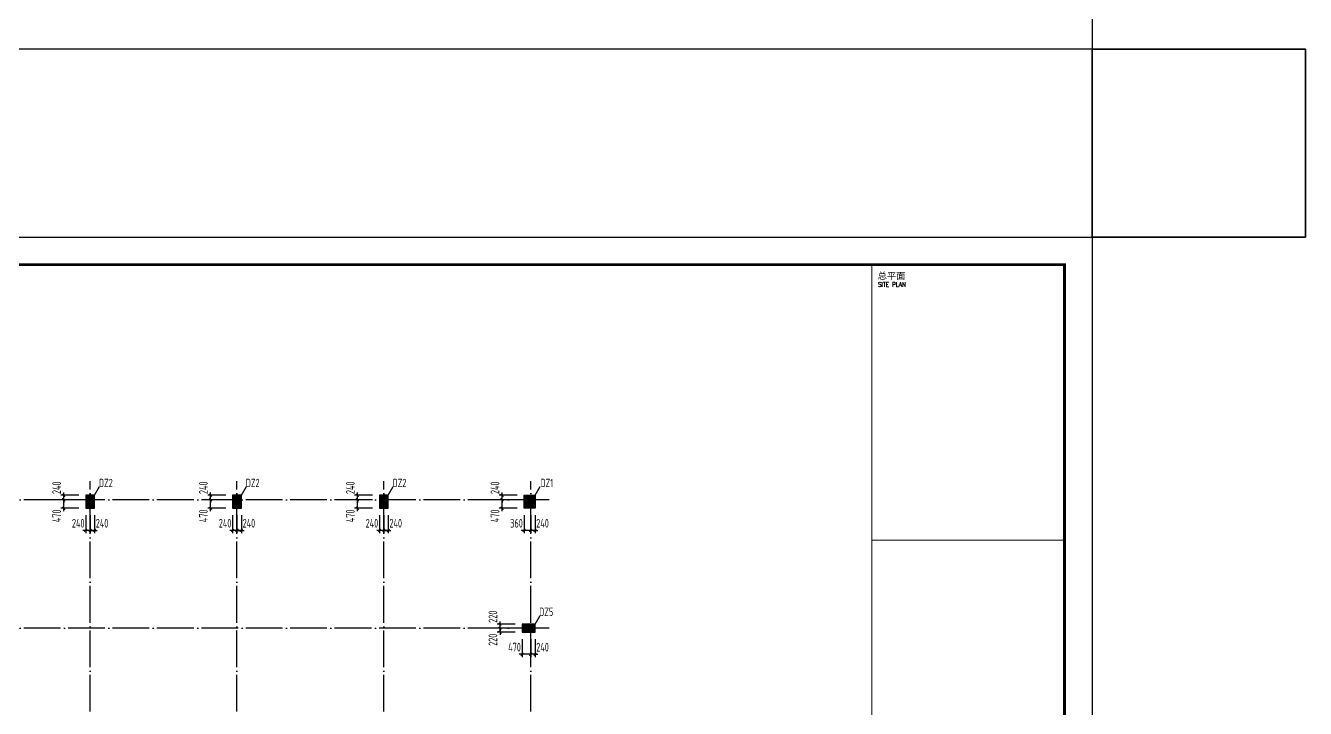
# Model space of a CAD drawing. Extents: x 293620 to 503924, y -252071 to 755100.
# Drawn here: x 434200 to 503924, y 525401 to 562592 of the extents above; entities that cross this region are included whole.
import ezdxf
from ezdxf.enums import TextEntityAlignment as Align

# ---------------------------------------------------------------- set-up
doc = ezdxf.new("R2010")
doc.units = 0
doc.header["$LTSCALE"] = 1000
doc.header["$MEASUREMENT"] = 0
doc.linetypes.add('DOTE', pattern=[2.42, 2, -0.2, 0.02, -0.2])
doc.layers.get('Defpoints').update_dxf_attribs({"color": 250})
doc.layers.add('10', color=7, linetype='Continuous', lineweight=35)
for name, color, linetype in [('3T_WOOD', 21, 'Continuous'), ('COLU', 253, 'Continuous'), ('COLU_DIM', 3, 'Continuous'), ('COLU_HATCH', 251, 'Continuous'), ('DOTE', 14, 'DOTE'), ('STAIR', 3, 'Continuous'), ('TK', 4, 'Continuous')]:
    doc.layers.add(name, color=color, linetype=linetype)
doc.styles.add('ROMANS', font='romans__.ttf', dxfattribs={"width": 0.65, "height": 231.275})
doc.styles.add('TSSD_Dimension', font='Tssdeng.shx', dxfattribs={"width": 0.7, "bigfont": 'hztxt.shx'})
doc.styles.add('TSSD_REIN', font='tssdeng.shx', dxfattribs={"width": 0.7, "bigfont": 'tssdchn.shx'})
doc.styles.add('图签宋体', font='', dxfattribs={"height": 300})
doc.styles.get('图签宋体').set_extended_font_data('NSimSun')
doc.dimstyles.new('TSSD_150_150', dxfattribs={"dimtxt": 475, "dimasz": 150, "dimexe": 150, "dimexo": 375, "dimgap": 150, "dimtad": 1, "dimdec": 0, "dimzin": 0, "dimdsep": 46, "dimtxsty": 'TSSD_Dimension', "dimblk": 'ARCHTICK', "dimcen": 0, "dimdle": 150, "dimclrt": 7, "dimadec": 0, "dimazin": 0, "dimtfac": 1, "dimtdec": 0, "dimtix": 1, "dimtmove": 2, "dimatfit": 3, "dimfxl": 0, "dimtolj": 1, "dimtzin": 0, "dimarcsym": 0})

# ---------------------------------------------------------------- blocks, each defined once
blk = doc.blocks.new('GeYuanFrame_65224061', base_point=(20.09, 4.53))
at = {"layer": 'TK'}
blk.add_lwpolyline([(20.09, 4.53), (20.09, 598.53), (861.09, 598.53), (861.09, 4.53)], close=True, dxfattribs=at)
at = {"layer": 'TK', "const_width": 1}
blk.add_lwpolyline([(45.09, 588.53), (851.09, 588.53), (851.09, 14.53), (45.09, 14.53)], close=True, dxfattribs=at)
at = {"layer": 'TK'}
for points, const_width in [([(781.09, 588.53), (781.09, 14.53)], 0.4), ([(781.09, 488.5), (851.09, 488.5)], 0.35)]:
    blk.add_lwpolyline(points, dxfattribs=dict(at, const_width=const_width))
at = {"layer": 'TK', "style": '图签宋体'}
blk.add_text('总平面', height=2.4, dxfattribs=at).set_placement((783.23, 583.28))
at = {"layer": 'TK', "style": 'ROMANS', "width": 0.76}
blk.add_text('SITE PLAN', height=1.697, dxfattribs=at).set_placement((783.35, 580.49))
blk = doc.blocks.new('_ArchTick')
at = {"color": 0, "linetype": 'ByBlock', "const_width": 0.4}
blk.add_lwpolyline([(-0.5, -0.5), (0.5, 0.5)], dxfattribs=at)
blk = doc.blocks.new('*D45')
at = {"layer": 'COLU_DIM', "color": 0, "lineweight": -2}
for p, q in [((461717, 535924), (461717, 534949)), ((461957, 535924), (461957, 534949)), ((461717, 535099), (461567, 535099)), ((461957, 535099), (461717, 535099)), ((461957, 535099), (462107, 535099))]:
    blk.add_line(p, q, dxfattribs=at)
at = {"layer": 'Defpoints', "color": 0}
for p in [(461717, 536299), (461957, 536299), (461717, 535099)]:
    blk.add_point(p, dxfattribs=at)
at = {"layer": 'COLU_DIM', "color": 0, "lineweight": -2, "xscale": 150, "yscale": 150, "zscale": 150}
blk.add_blockref('_ArchTick', (461717, 535099), dxfattribs=at)
at = {"layer": 'COLU_DIM', "color": 0, "lineweight": -2, "xscale": 150, "yscale": 150, "zscale": 150, "rotation": 180}
blk.add_blockref('_ArchTick', (461957, 535099), dxfattribs=at)
at = {"layer": 'COLU_DIM', "color": 7, "insert": (462365, 535487), "char_height": 475, "attachment_point": 5, "style": 'TSSD_Dimension'}
blk.add_mtext('\\A1;240', dxfattribs=at)
blk = doc.blocks.new('*D46')
at = {"layer": 'COLU_DIM', "color": 0, "lineweight": -2}
for p, q in [((461357, 535924), (461357, 534949)), ((461717, 535924), (461717, 534949)), ((461867, 535099), (461207, 535099))]:
    blk.add_line(p, q, dxfattribs=at)
at = {"layer": 'Defpoints', "color": 0}
for p in [(461357, 536299), (461717, 536299), (461357, 535099)]:
    blk.add_point(p, dxfattribs=at)
at = {"layer": 'COLU_DIM', "color": 0, "lineweight": -2, "xscale": 150, "yscale": 150, "zscale": 150, "rotation": 180}
blk.add_blockref('_ArchTick', (461357, 535099), dxfattribs=at)
at = {"layer": 'COLU_DIM', "color": 0, "lineweight": -2, "xscale": 150, "yscale": 150, "zscale": 150}
blk.add_blockref('_ArchTick', (461717, 535099), dxfattribs=at)
at = {"layer": 'COLU_DIM', "color": 7, "insert": (460948, 535487), "char_height": 475, "attachment_point": 5, "style": 'TSSD_Dimension'}
blk.add_mtext('\\A1;360', dxfattribs=at)
blk = doc.blocks.new('*D47')
at = {"layer": 'COLU_DIM', "color": 0, "lineweight": -2}
for p, q in [((460157, 536149), (460157, 536919)), ((460982, 536769), (460007, 536769)), ((460982, 536299), (460007, 536299))]:
    blk.add_line(p, q, dxfattribs=at)
at = {"layer": 'Defpoints', "color": 0}
for p in [(460157, 536769), (461357, 536769), (461357, 536299)]:
    blk.add_point(p, dxfattribs=at)
at = {"layer": 'COLU_DIM', "color": 0, "lineweight": -2, "xscale": 150, "yscale": 150, "zscale": 150}
for p, rotation in [((460157, 536769), 90), ((460157, 536299), 270)]:
    blk.add_blockref('_ArchTick', p, dxfattribs=dict(at, rotation=rotation))
at = {"layer": 'COLU_DIM', "color": 7, "insert": (459769, 535891), "char_height": 475, "attachment_point": 5, "rotation": 90, "style": 'TSSD_Dimension'}
blk.add_mtext('\\A1;470', dxfattribs=at)
blk = doc.blocks.new('*D48')
at = {"layer": 'COLU_DIM', "color": 0, "lineweight": -2}
for p, q in [((460982, 537009), (460007, 537009)), ((460157, 537009), (460157, 537159)), ((460157, 536769), (460157, 537009)), ((460982, 536769), (460007, 536769)), ((460157, 536769), (460157, 536619))]:
    blk.add_line(p, q, dxfattribs=at)
at = {"layer": 'Defpoints', "color": 0}
for p in [(460157, 537009), (461357, 537009), (461357, 536769)]:
    blk.add_point(p, dxfattribs=at)
at = {"layer": 'COLU_DIM', "color": 0, "lineweight": -2, "xscale": 150, "yscale": 150, "zscale": 150}
for p, rotation in [((460157, 537009), 270), ((460157, 536769), 90)]:
    blk.add_blockref('_ArchTick', p, dxfattribs=dict(at, rotation=rotation))
at = {"layer": 'COLU_DIM', "color": 7, "insert": (459769, 537418), "char_height": 475, "attachment_point": 5, "rotation": 90, "style": 'TSSD_Dimension'}
blk.add_mtext('\\A1;240', dxfattribs=at)
blk = doc.blocks.new('*D89')
at = {"layer": 'COLU_DIM', "color": 0, "lineweight": -2}
for p, q in [((437717, 535924), (437717, 534949)), ((437957, 535924), (437957, 534949)), ((437717, 535099), (437567, 535099)), ((437957, 535099), (437717, 535099)), ((437957, 535099), (438107, 535099))]:
    blk.add_line(p, q, dxfattribs=at)
at = {"layer": 'Defpoints', "color": 0}
for p in [(437717, 536299), (437957, 536299), (437717, 535099)]:
    blk.add_point(p, dxfattribs=at)
at = {"layer": 'COLU_DIM', "color": 0, "lineweight": -2, "xscale": 150, "yscale": 150, "zscale": 150}
blk.add_blockref('_ArchTick', (437717, 535099), dxfattribs=at)
at = {"layer": 'COLU_DIM', "color": 0, "lineweight": -2, "xscale": 150, "yscale": 150, "zscale": 150, "rotation": 180}
blk.add_blockref('_ArchTick', (437957, 535099), dxfattribs=at)
at = {"layer": 'COLU_DIM', "color": 7, "insert": (438365, 535487), "char_height": 475, "attachment_point": 5, "style": 'TSSD_Dimension'}
blk.add_mtext('\\A1;240', dxfattribs=at)
blk = doc.blocks.new('*D90')
at = {"layer": 'COLU_DIM', "color": 0, "lineweight": -2}
for p, q in [((437477, 535924), (437477, 534949)), ((437717, 535924), (437717, 534949)), ((437477, 535099), (437327, 535099)), ((437717, 535099), (437477, 535099)), ((437717, 535099), (437867, 535099))]:
    blk.add_line(p, q, dxfattribs=at)
at = {"layer": 'Defpoints', "color": 0}
for p in [(437477, 536299), (437717, 536299), (437477, 535099)]:
    blk.add_point(p, dxfattribs=at)
at = {"layer": 'COLU_DIM', "color": 0, "lineweight": -2, "xscale": 150, "yscale": 150, "zscale": 150}
blk.add_blockref('_ArchTick', (437477, 535099), dxfattribs=at)
at = {"layer": 'COLU_DIM', "color": 0, "lineweight": -2, "xscale": 150, "yscale": 150, "zscale": 150, "rotation": 180}
blk.add_blockref('_ArchTick', (437717, 535099), dxfattribs=at)
at = {"layer": 'COLU_DIM', "color": 7, "insert": (437068, 535487), "char_height": 475, "attachment_point": 5, "style": 'TSSD_Dimension'}
blk.add_mtext('\\A1;240', dxfattribs=at)
blk = doc.blocks.new('*D91')
at = {"layer": 'COLU_DIM', "color": 0, "lineweight": -2}
for p, q in [((436277, 536149), (436277, 536919)), ((437102, 536769), (436127, 536769)), ((437102, 536299), (436127, 536299))]:
    blk.add_line(p, q, dxfattribs=at)
at = {"layer": 'Defpoints', "color": 0}
for p in [(436277, 536769), (437477, 536769), (437477, 536299)]:
    blk.add_point(p, dxfattribs=at)
at = {"layer": 'COLU_DIM', "color": 0, "lineweight": -2, "xscale": 150, "yscale": 150, "zscale": 150}
for p, rotation in [((436277, 536769), 90), ((436277, 536299), 270)]:
    blk.add_blockref('_ArchTick', p, dxfattribs=dict(at, rotation=rotation))
at = {"layer": 'COLU_DIM', "color": 7, "insert": (435889, 535891), "char_height": 475, "attachment_point": 5, "rotation": 90, "style": 'TSSD_Dimension'}
blk.add_mtext('\\A1;470', dxfattribs=at)
blk = doc.blocks.new('*D92')
at = {"layer": 'COLU_DIM', "color": 0, "lineweight": -2}
for p, q in [((437102, 537009), (436127, 537009)), ((436277, 537009), (436277, 537159)), ((436277, 536769), (436277, 537009)), ((437102, 536769), (436127, 536769)), ((436277, 536769), (436277, 536619))]:
    blk.add_line(p, q, dxfattribs=at)
at = {"layer": 'Defpoints', "color": 0}
for p in [(436277, 537009), (437477, 537009), (437477, 536769)]:
    blk.add_point(p, dxfattribs=at)
at = {"layer": 'COLU_DIM', "color": 0, "lineweight": -2, "xscale": 150, "yscale": 150, "zscale": 150}
for p, rotation in [((436277, 537009), 270), ((436277, 536769), 90)]:
    blk.add_blockref('_ArchTick', p, dxfattribs=dict(at, rotation=rotation))
at = {"layer": 'COLU_DIM', "color": 7, "insert": (435889, 537418), "char_height": 475, "attachment_point": 5, "rotation": 90, "style": 'TSSD_Dimension'}
blk.add_mtext('\\A1;240', dxfattribs=at)
blk = doc.blocks.new('*D97')
at = {"layer": 'COLU_DIM', "color": 0, "lineweight": -2}
for p, q in [((445717, 535924), (445717, 534949)), ((445957, 535924), (445957, 534949)), ((445717, 535099), (445567, 535099)), ((445957, 535099), (445717, 535099)), ((445957, 535099), (446107, 535099))]:
    blk.add_line(p, q, dxfattribs=at)
at = {"layer": 'Defpoints', "color": 0}
for p in [(445717, 536299), (445957, 536299), (445717, 535099)]:
    blk.add_point(p, dxfattribs=at)
at = {"layer": 'COLU_DIM', "color": 0, "lineweight": -2, "xscale": 150, "yscale": 150, "zscale": 150}
blk.add_blockref('_ArchTick', (445717, 535099), dxfattribs=at)
at = {"layer": 'COLU_DIM', "color": 0, "lineweight": -2, "xscale": 150, "yscale": 150, "zscale": 150, "rotation": 180}
blk.add_blockref('_ArchTick', (445957, 535099), dxfattribs=at)
at = {"layer": 'COLU_DIM', "color": 7, "insert": (446365, 535487), "char_height": 475, "attachment_point": 5, "style": 'TSSD_Dimension'}
blk.add_mtext('\\A1;240', dxfattribs=at)
blk = doc.blocks.new('*D98')
at = {"layer": 'COLU_DIM', "color": 0, "lineweight": -2}
for p, q in [((445477, 535924), (445477, 534949)), ((445717, 535924), (445717, 534949)), ((445477, 535099), (445327, 535099)), ((445717, 535099), (445477, 535099)), ((445717, 535099), (445867, 535099))]:
    blk.add_line(p, q, dxfattribs=at)
at = {"layer": 'Defpoints', "color": 0}
for p in [(445477, 536299), (445717, 536299), (445477, 535099)]:
    blk.add_point(p, dxfattribs=at)
at = {"layer": 'COLU_DIM', "color": 0, "lineweight": -2, "xscale": 150, "yscale": 150, "zscale": 150}
blk.add_blockref('_ArchTick', (445477, 535099), dxfattribs=at)
at = {"layer": 'COLU_DIM', "color": 0, "lineweight": -2, "xscale": 150, "yscale": 150, "zscale": 150, "rotation": 180}
blk.add_blockref('_ArchTick', (445717, 535099), dxfattribs=at)
at = {"layer": 'COLU_DIM', "color": 7, "insert": (445068, 535487), "char_height": 475, "attachment_point": 5, "style": 'TSSD_Dimension'}
blk.add_mtext('\\A1;240', dxfattribs=at)
blk = doc.blocks.new('*D99')
at = {"layer": 'COLU_DIM', "color": 0, "lineweight": -2}
for p, q in [((444277, 536149), (444277, 536919)), ((445102, 536769), (444127, 536769)), ((445102, 536299), (444127, 536299))]:
    blk.add_line(p, q, dxfattribs=at)
at = {"layer": 'Defpoints', "color": 0}
for p in [(444277, 536769), (445477, 536769), (445477, 536299)]:
    blk.add_point(p, dxfattribs=at)
at = {"layer": 'COLU_DIM', "color": 0, "lineweight": -2, "xscale": 150, "yscale": 150, "zscale": 150}
for p, rotation in [((444277, 536769), 90), ((444277, 536299), 270)]:
    blk.add_blockref('_ArchTick', p, dxfattribs=dict(at, rotation=rotation))
at = {"layer": 'COLU_DIM', "color": 7, "insert": (443889, 535891), "char_height": 475, "attachment_point": 5, "rotation": 90, "style": 'TSSD_Dimension'}
blk.add_mtext('\\A1;470', dxfattribs=at)
blk = doc.blocks.new('*D100')
at = {"layer": 'COLU_DIM', "color": 0, "lineweight": -2}
for p, q in [((445102, 537009), (444127, 537009)), ((444277, 537009), (444277, 537159)), ((444277, 536769), (444277, 537009)), ((445102, 536769), (444127, 536769)), ((444277, 536769), (444277, 536619))]:
    blk.add_line(p, q, dxfattribs=at)
at = {"layer": 'Defpoints', "color": 0}
for p in [(444277, 537009), (445477, 537009), (445477, 536769)]:
    blk.add_point(p, dxfattribs=at)
at = {"layer": 'COLU_DIM', "color": 0, "lineweight": -2, "xscale": 150, "yscale": 150, "zscale": 150}
for p, rotation in [((444277, 537009), 270), ((444277, 536769), 90)]:
    blk.add_blockref('_ArchTick', p, dxfattribs=dict(at, rotation=rotation))
at = {"layer": 'COLU_DIM', "color": 7, "insert": (443889, 537418), "char_height": 475, "attachment_point": 5, "rotation": 90, "style": 'TSSD_Dimension'}
blk.add_mtext('\\A1;240', dxfattribs=at)
blk = doc.blocks.new('*D105')
at = {"layer": 'COLU_DIM', "color": 0, "lineweight": -2}
for p, q in [((453717, 535924), (453717, 534949)), ((453957, 535924), (453957, 534949)), ((453717, 535099), (453567, 535099)), ((453957, 535099), (453717, 535099)), ((453957, 535099), (454107, 535099))]:
    blk.add_line(p, q, dxfattribs=at)
at = {"layer": 'Defpoints', "color": 0}
for p in [(453717, 536299), (453957, 536299), (453717, 535099)]:
    blk.add_point(p, dxfattribs=at)
at = {"layer": 'COLU_DIM', "color": 0, "lineweight": -2, "xscale": 150, "yscale": 150, "zscale": 150}
blk.add_blockref('_ArchTick', (453717, 535099), dxfattribs=at)
at = {"layer": 'COLU_DIM', "color": 0, "lineweight": -2, "xscale": 150, "yscale": 150, "zscale": 150, "rotation": 180}
blk.add_blockref('_ArchTick', (453957, 535099), dxfattribs=at)
at = {"layer": 'COLU_DIM', "color": 7, "insert": (454365, 535487), "char_height": 475, "attachment_point": 5, "style": 'TSSD_Dimension'}
blk.add_mtext('\\A1;240', dxfattribs=at)
blk = doc.blocks.new('*D106')
at = {"layer": 'COLU_DIM', "color": 0, "lineweight": -2}
for p, q in [((453477, 535924), (453477, 534949)), ((453717, 535924), (453717, 534949)), ((453477, 535099), (453327, 535099)), ((453717, 535099), (453477, 535099)), ((453717, 535099), (453867, 535099))]:
    blk.add_line(p, q, dxfattribs=at)
at = {"layer": 'Defpoints', "color": 0}
for p in [(453477, 536299), (453717, 536299), (453477, 535099)]:
    blk.add_point(p, dxfattribs=at)
at = {"layer": 'COLU_DIM', "color": 0, "lineweight": -2, "xscale": 150, "yscale": 150, "zscale": 150}
blk.add_blockref('_ArchTick', (453477, 535099), dxfattribs=at)
at = {"layer": 'COLU_DIM', "color": 0, "lineweight": -2, "xscale": 150, "yscale": 150, "zscale": 150, "rotation": 180}
blk.add_blockref('_ArchTick', (453717, 535099), dxfattribs=at)
at = {"layer": 'COLU_DIM', "color": 7, "insert": (453068, 535487), "char_height": 475, "attachment_point": 5, "style": 'TSSD_Dimension'}
blk.add_mtext('\\A1;240', dxfattribs=at)
blk = doc.blocks.new('*D107')
at = {"layer": 'COLU_DIM', "color": 0, "lineweight": -2}
for p, q in [((452277, 536149), (452277, 536919)), ((453102, 536769), (452127, 536769)), ((453102, 536299), (452127, 536299))]:
    blk.add_line(p, q, dxfattribs=at)
at = {"layer": 'Defpoints', "color": 0}
for p in [(452277, 536769), (453477, 536769), (453477, 536299)]:
    blk.add_point(p, dxfattribs=at)
at = {"layer": 'COLU_DIM', "color": 0, "lineweight": -2, "xscale": 150, "yscale": 150, "zscale": 150}
for p, rotation in [((452277, 536769), 90), ((452277, 536299), 270)]:
    blk.add_blockref('_ArchTick', p, dxfattribs=dict(at, rotation=rotation))
at = {"layer": 'COLU_DIM', "color": 7, "insert": (451889, 535891), "char_height": 475, "attachment_point": 5, "rotation": 90, "style": 'TSSD_Dimension'}
blk.add_mtext('\\A1;470', dxfattribs=at)
blk = doc.blocks.new('*D108')
at = {"layer": 'COLU_DIM', "color": 0, "lineweight": -2}
for p, q in [((453102, 537009), (452127, 537009)), ((452277, 537009), (452277, 537159)), ((452277, 536769), (452277, 537009)), ((453102, 536769), (452127, 536769)), ((452277, 536769), (452277, 536619))]:
    blk.add_line(p, q, dxfattribs=at)
at = {"layer": 'Defpoints', "color": 0}
for p in [(452277, 537009), (453477, 537009), (453477, 536769)]:
    blk.add_point(p, dxfattribs=at)
at = {"layer": 'COLU_DIM', "color": 0, "lineweight": -2, "xscale": 150, "yscale": 150, "zscale": 150}
for p, rotation in [((452277, 537009), 270), ((452277, 536769), 90)]:
    blk.add_blockref('_ArchTick', p, dxfattribs=dict(at, rotation=rotation))
at = {"layer": 'COLU_DIM', "color": 7, "insert": (451889, 537418), "char_height": 475, "attachment_point": 5, "rotation": 90, "style": 'TSSD_Dimension'}
blk.add_mtext('\\A1;240', dxfattribs=at)
blk = doc.blocks.new('*D177')
at = {"layer": 'COLU_DIM', "color": 0, "lineweight": -2}
for p, q in [((461717, 529174), (461717, 528199)), ((461957, 529174), (461957, 528199)), ((461717, 528349), (461567, 528349)), ((461957, 528349), (461717, 528349)), ((461957, 528349), (462107, 528349))]:
    blk.add_line(p, q, dxfattribs=at)
at = {"layer": 'Defpoints', "color": 0}
for p in [(461717, 529549), (461957, 529549), (461717, 528349)]:
    blk.add_point(p, dxfattribs=at)
at = {"layer": 'COLU_DIM', "color": 0, "lineweight": -2, "xscale": 150, "yscale": 150, "zscale": 150}
blk.add_blockref('_ArchTick', (461717, 528349), dxfattribs=at)
at = {"layer": 'COLU_DIM', "color": 0, "lineweight": -2, "xscale": 150, "yscale": 150, "zscale": 150, "rotation": 180}
blk.add_blockref('_ArchTick', (461957, 528349), dxfattribs=at)
at = {"layer": 'COLU_DIM', "color": 7, "insert": (462365, 528737), "char_height": 475, "attachment_point": 5, "style": 'TSSD_Dimension'}
blk.add_mtext('\\A1;240', dxfattribs=at)
blk = doc.blocks.new('*D178')
at = {"layer": 'COLU_DIM', "color": 0, "lineweight": -2}
for p, q in [((461247, 529174), (461247, 528199)), ((461717, 529174), (461717, 528199)), ((461867, 528349), (461097, 528349))]:
    blk.add_line(p, q, dxfattribs=at)
at = {"layer": 'Defpoints', "color": 0}
for p in [(461247, 529549), (461717, 529549), (461247, 528349)]:
    blk.add_point(p, dxfattribs=at)
at = {"layer": 'COLU_DIM', "color": 0, "lineweight": -2, "xscale": 150, "yscale": 150, "zscale": 150, "rotation": 180}
blk.add_blockref('_ArchTick', (461247, 528349), dxfattribs=at)
at = {"layer": 'COLU_DIM', "color": 0, "lineweight": -2, "xscale": 150, "yscale": 150, "zscale": 150}
blk.add_blockref('_ArchTick', (461717, 528349), dxfattribs=at)
at = {"layer": 'COLU_DIM', "color": 7, "insert": (460838, 528737), "char_height": 475, "attachment_point": 5, "style": 'TSSD_Dimension'}
blk.add_mtext('\\A1;470', dxfattribs=at)
blk = doc.blocks.new('*D179')
at = {"layer": 'COLU_DIM', "color": 0, "lineweight": -2}
for p, q in [((460047, 529769), (460047, 529919)), ((460872, 529769), (459897, 529769)), ((460872, 529549), (459897, 529549)), ((460047, 529549), (460047, 529769)), ((460047, 529549), (460047, 529399))]:
    blk.add_line(p, q, dxfattribs=at)
at = {"layer": 'Defpoints', "color": 0}
for p in [(460047, 529769), (461247, 529769), (461247, 529549)]:
    blk.add_point(p, dxfattribs=at)
at = {"layer": 'COLU_DIM', "color": 0, "lineweight": -2, "xscale": 150, "yscale": 150, "zscale": 150}
for p, rotation in [((460047, 529769), 270), ((460047, 529549), 90)]:
    blk.add_blockref('_ArchTick', p, dxfattribs=dict(at, rotation=rotation))
at = {"layer": 'COLU_DIM', "color": 7, "insert": (459659, 529141), "char_height": 475, "attachment_point": 5, "rotation": 90, "style": 'TSSD_Dimension'}
blk.add_mtext('\\A1;220', dxfattribs=at)
blk = doc.blocks.new('*D180')
at = {"layer": 'COLU_DIM', "color": 0, "lineweight": -2}
for p, q in [((460872, 529989), (459897, 529989)), ((460047, 529989), (460047, 530139)), ((460047, 529769), (460047, 529989)), ((460872, 529769), (459897, 529769)), ((460047, 529769), (460047, 529619))]:
    blk.add_line(p, q, dxfattribs=at)
at = {"layer": 'Defpoints', "color": 0}
for p in [(460047, 529989), (461247, 529989), (461247, 529769)]:
    blk.add_point(p, dxfattribs=at)
at = {"layer": 'COLU_DIM', "color": 0, "lineweight": -2, "xscale": 150, "yscale": 150, "zscale": 150}
for p, rotation in [((460047, 529989), 270), ((460047, 529769), 90)]:
    blk.add_blockref('_ArchTick', p, dxfattribs=dict(at, rotation=rotation))
at = {"layer": 'COLU_DIM', "color": 7, "insert": (459659, 530398), "char_height": 475, "attachment_point": 5, "rotation": 90, "style": 'TSSD_Dimension'}
blk.add_mtext('\\A1;220', dxfattribs=at)
blk = doc.blocks.new('GeYuanFrame_87303878', base_point=(20.09, 4.53))
at = {"layer": 'TK'}
blk.add_lwpolyline([(20.09, 4.53), (20.09, 598.53), (861.09, 598.53), (861.09, 4.53)], close=True, dxfattribs=at)

msp = doc.modelspace()

# ---------------------------------------------------------------- hatches: boundary and pattern name
at = {"layer": 'COLU_HATCH'}
for points in [[(437476.8, 537009.3), (437476.8, 536299.3), (437956.8, 536299.3), (437956.8, 537009.3)], [(445476.8, 537009.3), (445476.8, 536299.3), (445956.8, 536299.3), (445956.8, 537009.3)], [(453476.8, 537009.3), (453476.8, 536299.3), (453956.8, 536299.3), (453956.8, 537009.3)], [(461956.8, 537009.3), (461956.8, 536299.3), (461356.8, 536299.3), (461356.8, 537009.3)], [(461246.8, 529549.3), (461956.8, 529549.3), (461956.8, 529989.3), (461246.8, 529989.3)]]:
    msp.add_hatch(color=256, dxfattribs=at).paths.add_polyline_path(points)

# ---------------------------------------------------------------- linework, layer by layer
at = {"layer": '10', "color": 1}
msp.add_lwpolyline([(492301.8, 551069.1), (503924.3, 551069.1), (503924.3, 561309), (492301.8, 561309)], close=True, dxfattribs=at)
at = {"layer": 'COLU'}
for points in [[(437476.8, 537009.3), (437476.8, 536299.3), (437956.8, 536299.3), (437956.8, 537009.3)], [(445476.8, 537009.3), (445476.8, 536299.3), (445956.8, 536299.3), (445956.8, 537009.3)], [(453476.8, 537009.3), (453476.8, 536299.3), (453956.8, 536299.3), (453956.8, 537009.3)], [(461956.8, 537009.3), (461956.8, 536299.3), (461356.8, 536299.3), (461356.8, 537009.3)], [(461246.8, 529549.3), (461956.8, 529549.3), (461956.8, 529989.3), (461246.8, 529989.3)]]:
    msp.add_lwpolyline(points, close=True, dxfattribs=at)
at = {"layer": 'DOTE'}
for p, q in [((437716.8, 493769.3), (437716.8, 537769.3)), ((445716.8, 493769.3), (445716.8, 537769.3)), ((453716.8, 493769.3), (453716.8, 537769.3)), ((461716.8, 493769.3), (461716.8, 537769.3)), ((462716.8, 536769.3), (388716.8, 536769.3)), ((462716.8, 529769.3), (388716.8, 529769.3))]:
    msp.add_line(p, q, dxfattribs=at)
at = {"layer": 'STAIR'}
for p, q in [((437956.8, 537009.3), (438229.9, 537485.2)), ((445956.8, 537009.3), (446229.9, 537485.2)), ((453956.8, 537009.3), (454229.9, 537485.2)), ((461956.8, 537009.3), (462229.9, 537485.2)), ((461956.8, 529989.3), (462229.9, 530465.2))]:
    msp.add_line(p, q, dxfattribs=at)

# ---------------------------------------------------------------- block references
at = {"layer": '3T_WOOD', "xscale": 150, "yscale": 150, "zscale": 150}
for name, p in [('GeYuanFrame_87303878', (366151.8, 561309)), ('GeYuanFrame_65224061', (366151.8, 461969.1))]:
    msp.add_blockref(name, p, dxfattribs=at)

# ---------------------------------------------------------------- texts
at = {"layer": 'STAIR', "style": 'TSSD_REIN', "width": 0.7}
for s, p in [('DZ2', (438945.6, 537456)), ('DZ2', (446945.6, 537456)), ('DZ2', (454945.6, 537456)), ('DZ1', (462945.6, 537456)), ('DZ5', (462945.6, 530436))]:
    msp.add_text(s, height=450, dxfattribs=at).set_placement(p, align=Align.RIGHT)

# ---------------------------------------------------------------- dimensions: what is measured, and where the dimension line sits
at = {"layer": 'COLU_DIM'}
for base, p1, p2, angle, picture, middle in [((436276.8, 537009.3), (437476.8, 536769.3), (437476.8, 537009.3), 90, '*D92', (435889.3, 537417.9)), ((444276.8, 537009.3), (445476.8, 536769.3), (445476.8, 537009.3), 90, '*D100', (443889.3, 537417.9)), ((452276.8, 537009.3), (453476.8, 536769.3), (453476.8, 537009.3), 90, '*D108', (451889.3, 537417.9)), ((460156.8, 537009.3), (461356.8, 536769.3), (461356.8, 537009.3), 90, '*D48', (459769.3, 537417.9)), ((436276.8, 536769.3), (437476.8, 536299.3), (437476.8, 536769.3), 90, '*D91', (435889.3, 535890.7)), ((444276.8, 536769.3), (445476.8, 536299.3), (445476.8, 536769.3), 90, '*D99', (443889.3, 535890.7)), ((452276.8, 536769.3), (453476.8, 536299.3), (453476.8, 536769.3), 90, '*D107', (451889.3, 535890.7)), ((460156.8, 536769.3), (461356.8, 536299.3), (461356.8, 536769.3), 90, '*D47', (459769.3, 535890.7)), ((437476.8, 535099.3), (437716.8, 536299.3), (437476.8, 536299.3), 180, '*D90', (437068.2, 535486.8)), ((437716.8, 535099.3), (437956.8, 536299.3), (437716.8, 536299.3), 180, '*D89', (438365.5, 535486.8)), ((445476.8, 535099.3), (445716.8, 536299.3), (445476.8, 536299.3), 180, '*D98', (445068.2, 535486.8)), ((445716.8, 535099.3), (445956.8, 536299.3), (445716.8, 536299.3), 180, '*D97', (446365.5, 535486.8)), ((453476.8, 535099.3), (453716.8, 536299.3), (453476.8, 536299.3), 180, '*D106', (453068.2, 535486.8)), ((453716.8, 535099.3), (453956.8, 536299.3), (453716.8, 536299.3), 180, '*D105', (454365.5, 535486.8)), ((461356.8, 535099.3), (461716.8, 536299.3), (461356.8, 536299.3), 180, '*D46', (460948.2, 535486.8)), ((461716.8, 535099.3), (461956.8, 536299.3), (461716.8, 536299.3), 180, '*D45', (462365.5, 535486.8)), ((460046.8, 529989.3), (461246.8, 529769.3), (461246.8, 529989.3), 90, '*D180', (459659.3, 530397.9)), ((460046.8, 529769.3), (461246.8, 529549.3), (461246.8, 529769.3), 90, '*D179', (459659.3, 529140.7)), ((461246.8, 528349.3), (461716.8, 529549.3), (461246.8, 529549.3), 180, '*D178', (460838.2, 528736.8)), ((461716.8, 528349.3), (461956.8, 529549.3), (461716.8, 529549.3), 180, '*D177', (462365.5, 528736.8))]:
    dim = msp.add_linear_dim(base=base, p1=p1, p2=p2, angle=angle, dimstyle='TSSD_150_150', dxfattribs=at)
    dim.commit()
    dim.dimension.update_dxf_attribs({"geometry": picture, "text_midpoint": middle, "dimtype": 160})

doc.saveas('drawing.dxf')
